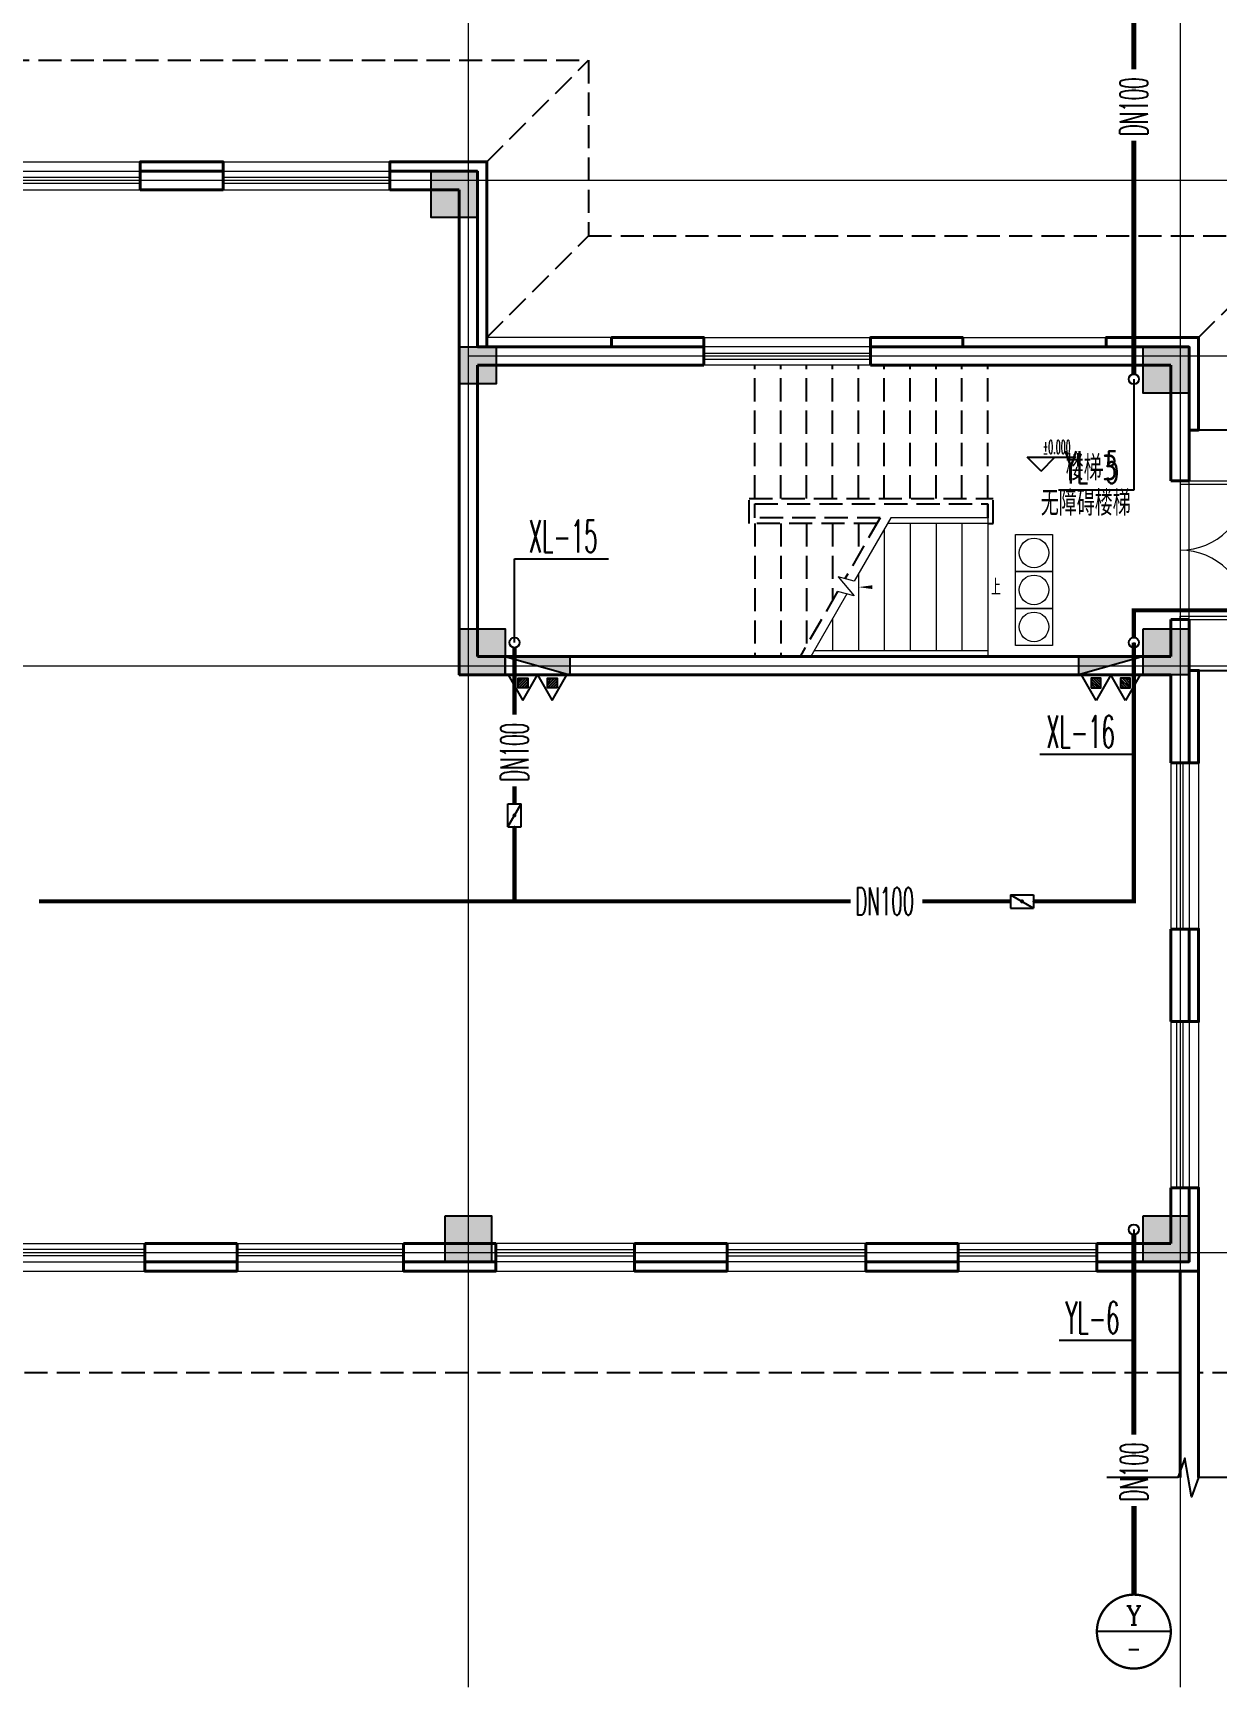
# Model space of a CAD drawing. Extents: x 1031190 to 1725648, y 733081 to 1571294.
# Drawn here: x 1352680 to 1365487, y 1132868 to 1150751 of the extents above; entities that cross this region are included whole.
import ezdxf
from ezdxf.enums import TextEntityAlignment as Align

# ---------------------------------------------------------------- set-up
doc = ezdxf.new("R2010")
doc.units = 0
doc.header["$LTSCALE"] = 1000
doc.header["$MEASUREMENT"] = 0
for name, pattern in [('__DASH', [0.35, 0.25, -0.1]), ('ACAD_ISO10W100', [18.5, 12, -3, 0.5, -3]), ('DASH', [0.35, 0.25, -0.1]), ('DOTE', [2.42, 2, -0.2, 0.02, -0.2])]:
    doc.linetypes.add(name, pattern=pattern)
for name, color, linetype in [('A-DI-S(箭头)', 76, 'Continuous'), ('A-EQPM-MECH', 191, 'Continuous'), ('A-STAR(楼梯)', 51, 'Continuous'), ('DIM_ELEV', 3, 'Continuous'), ('DIM_SYMB', 3, 'Continuous'), ('DIM_不分区消火栓', 3, 'Continuous'), ('DIM_雨水', 3, 'Continuous'), ('EQUIP_消火栓', 7, 'Continuous'), ('EQUIP_灭火器', 7, 'Continuous'), ('PIPE-不分区消火栓', 1, 'X'), ('PIPE-雨水', 4, 'Y'), ('PUB_TEXT', 4, 'Continuous'), ('S-COLU-HATCH', 30, 'Continuous'), ('S-COLU-LINE1', 6, 'Continuous'), ('TEXT_不分区消火栓', 7, 'Continuous'), ('TEXT_雨水', 4, 'Continuous'), ('VALVE_不分区消火栓', 7, 'Continuous'), ('VPIPE-不分区消火栓', 1, 'X'), ('VPIPE-雨水', 4, 'Y'), ('卫生间', 6, 'Continuous')]:
    doc.layers.add(name, color=color, linetype=linetype)
for name, color, linetype, lineweight in [('DOTE', 19, 'DOTE', 9), ('STAIR', 2, 'Continuous', 18), ('WALL', 9, 'Continuous', 40), ('WINDOW', 8, 'Continuous', 15), ('平面-看线', 45, 'Continuous', 15)]:
    doc.layers.add(name, color=color, linetype=linetype, lineweight=lineweight)
doc.styles.add('_TCH_DIM', font='SIMPLEX.shx', dxfattribs={"width": 0.6, "oblique": 10, "bigfont": 'hztxt.shx'})
doc.styles.add('_TWT_CIRCLE', font='COMPLEX', dxfattribs={"width": 1.1, "height": 3.5, "bigfont": 'HZTXT'})
doc.styles.add('_TWT_PIPEDN', font='SIMPLEX.shx', dxfattribs={"width": 0.6, "oblique": 10, "height": 3, "bigfont": 'HZTXT.shx'})
doc.styles.add('_TWT_SERIAL', font='simplex.shx', dxfattribs={"width": 0.6, "oblique": 10, "height": 3.5, "bigfont": 'aadri.shx'})
doc.styles.get("Standard").update_dxf_attribs({"font": 'gbenor.shx', "bigfont": 'gbcbig.shx'})
doc.linetypes.add('X', pattern='A,3,-0.2,["X",Standard,S=0.25,R=0,X=-0.1,Y=-0.115],-0.25', length=3.45)
doc.linetypes.add('Y', pattern='A,2,-0.2,["Y",Standard,S=0.4,R=0,X=-0.1,Y=-0.115],-0.35', length=2.55)

# ---------------------------------------------------------------- blocks, each defined once
blk = doc.blocks.new('rewerwer')
at = {"layer": 'S-COLU-HATCH'}
h = blk.add_hatch(color=8, dxfattribs=at)
h.dxf.hatch_style = 1
h.paths.add_polyline_path([(1356988, 1149256), (1357488, 1149256), (1357488, 1148756), (1356988, 1148756)])
h = blk.add_hatch(color=8, dxfattribs=at)
h.dxf.hatch_style = 1
h.paths.add_polyline_path([(1357288, 1147356), (1357688, 1147356), (1357688, 1146956), (1357288, 1146956)])
h = blk.add_hatch(color=8, dxfattribs=at)
h.dxf.hatch_style = 1
h.paths.add_polyline_path([(1364688, 1147356), (1365188, 1147356), (1365188, 1146856), (1364688, 1146856)])
h = blk.add_hatch(color=8, dxfattribs=at)
h.dxf.hatch_style = 1
h.paths.add_polyline_path([(1357288, 1144306), (1357788, 1144306), (1357788, 1143806), (1357288, 1143806)])
h = blk.add_hatch(color=8, dxfattribs=at)
h.dxf.hatch_style = 1
h.paths.add_polyline_path([(1364688, 1144306), (1365188, 1144306), (1365188, 1143806), (1364688, 1143806)])
h = blk.add_hatch(color=8, dxfattribs=at)
h.dxf.hatch_style = 1
h.paths.add_polyline_path([(1357138, 1137956), (1357638, 1137956), (1357638, 1137456), (1357138, 1137456)])
h = blk.add_hatch(color=8, dxfattribs=at)
h.dxf.hatch_style = 1
h.paths.add_polyline_path([(1364688, 1137956), (1365188, 1137956), (1365188, 1137456), (1364688, 1137456)])
at = {"layer": 'S-COLU-LINE1', "color": 8}
for points in [[(1356988, 1149256), (1357488, 1149256), (1357488, 1148756), (1356988, 1148756)], [(1357288, 1147356), (1357688, 1147356), (1357688, 1146956), (1357288, 1146956)], [(1364688, 1147356), (1365188, 1147356), (1365188, 1146856), (1364688, 1146856)], [(1357288, 1144306), (1357788, 1144306), (1357788, 1143806), (1357288, 1143806)], [(1364688, 1144306), (1365188, 1144306), (1365188, 1143806), (1364688, 1143806)], [(1357138, 1137956), (1357638, 1137956), (1357638, 1137456), (1357138, 1137456)], [(1364688, 1137956), (1365188, 1137956), (1365188, 1137456), (1364688, 1137456)]]:
    blk.add_lwpolyline(points, close=True, dxfattribs=at)
blk = doc.blocks.new('$TwtSys$00000434')
for p, q in [((-0.5, 0.5), (-0.5, -0.5)), ((-0.5, -0.5), (0.5, 0.5)), ((0.5, 0.5), (-0.5, 0.5)), ((0.5, -0.5), (0.5, 0.5)), ((-0.5, -0.5), (0.5, -0.5))]:
    blk.add_line(p, q)
blk.add_solid([(0.5, -0.5), (0.5, 0.5), (-0.5, -0.5)])
blk = doc.blocks.new('$TwtSys$00000546')
h = blk.add_hatch()
h.set_pattern_fill('ANSI31', color=256, scale=200, style=0)
h.set_pattern_definition([(45, (-38543.802, -6670.83), (-17.67767, 17.67767), [])])
h.paths.add_polyline_path([(-65, 174), (65, 174), (65, 44), (-65, 44)])
for points in [[(0, 344), (-198, 0), (198, 0)], [(-65, 174), (65, 174), (65, 44), (-65, 44)]]:
    blk.add_lwpolyline(points, close=True)
blk = doc.blocks.new('$VALVE$00000316')
for p, q in [((-125, 72), (125, -72)), ((-125, 72), (-125, -72)), ((-125, 72), (125, 72)), ((125, 72), (125, -72)), ((-125, -72), (125, -72))]:
    blk.add_line(p, q)
at = {"const_width": 21.1}
blk.add_lwpolyline([(-11, 0, 1), (11, 0, 1)], format="xyb", close=True, dxfattribs=at)
for p in [(-125, 0), (125, 0)]:
    blk.add_point(p)
at = {"color": 7, "flags": 9}
for tag in ['XSIZE', 'YSIZE']:
    blk.add_attdef(tag, (0, 0), '', height=0.5, dxfattribs=at)
blk = doc.blocks.new('$WINLIB2D$00000001')
at = {"color": 0}
for points in [[(-0.5, 0.5), (-0.5, -0.5)], [(-0.5, 0.5), (0.5, 0.5)], [(0.5, -0.5), (0.5, 0.5)], [(0.5, 0.1667), (-0.5, 0.1667)], [(0.5, -0.1667), (-0.5, -0.1667)], [(-0.5, -0.5), (0.5, -0.5)]]:
    blk.add_lwpolyline(points, dxfattribs=at)
blk = doc.blocks.new('$DorLib2D$00000002')
for p, q in [((-0.5, 0), (-0.5, 0.4875)), ((-0.475, 0.4875), (-0.5, 0.4875)), ((-0.475, 0), (-0.475, 0.4875)), ((0.475, 0), (0.475, 0.4875)), ((0.475, 0.4875), (0.5, 0.4875)), ((0.5, 0), (0.5, 0.4875)), ((-0.5, 0), (-0.475, 0)), ((0.5, 0), (0.475, 0))]:
    blk.add_line(p, q)
at = {"lineweight": 13}
for centre, start, end in [((-0.4875, 0), 0, 88.53072), ((0.4875, 0), 91.46928, 180)]:
    blk.add_arc(centre, 0.4875, start, end, dxfattribs=at)

msp = doc.modelspace()

# ---------------------------------------------------------------- hatches: boundary and pattern name
at = {"layer": 'PIPE-不分区消火栓'}
for points in [[(1364587.7, 1144506.1), (1364587.7, 1144528.6), (1364565.2, 1144528.6)], [(1364587.7, 1144506.1), (1364565.2, 1144506.1), (1364565.2, 1144528.6)], [(1364587.7, 1144506.1), (1364587.7, 1144528.6), (1364565.2, 1144528.6)], [(1364587.7, 1144506.1), (1364565.2, 1144506.1), (1364565.2, 1144528.6)], [(1364587.7, 1141356.1), (1364587.7, 1141333.6), (1364610.2, 1141333.6)], [(1364587.7, 1141356.1), (1364610.2, 1141356.1), (1364610.2, 1141333.6)], [(1364587.7, 1141356.1), (1364587.7, 1141333.6), (1364610.2, 1141333.6)], [(1364587.7, 1141356.1), (1364610.2, 1141356.1), (1364610.2, 1141333.6)]]:
    msp.add_hatch(color=256, dxfattribs=at).paths.add_polyline_path(points)

# ---------------------------------------------------------------- linework, layer by layer
at = {"layer": 'A-DI-S(箭头)', "color": 8}
msp.add_lwpolyline([(1366055.4, 1135123.9), (1365288.4, 1135123.9), (1365211.9, 1134913.9), (1365137.9, 1135333.9), (1365063.4, 1135123.9), (1364296.3, 1135123.9)], dxfattribs=at)
msp.add_lwpolyline([(1366055.4, 1135123.9), (1365288.4, 1135123.9), (1365211.9, 1134913.9), (1365137.9, 1135333.9), (1365063.4, 1135123.9), (1364296.3, 1135123.9)], dxfattribs=at)
at = {"layer": 'A-EQPM-MECH', "color": 8}
msp.add_lwpolyline([(1365287.7, 1143856.1), (1366987.7, 1143856.1), (1366987.7, 1146456.1), (1365187.7, 1146456.1)], dxfattribs=at)
msp.add_lwpolyline([(1365287.7, 1143856.1), (1366987.7, 1143856.1), (1366987.7, 1146456.1), (1365187.7, 1146456.1)], dxfattribs=at)
at = {"layer": 'A-STAR(楼梯)', "color": 8, "linetype": '__DASH'}
for p, q in [((1360487.7, 1145716.1), (1360487.7, 1147156.1)), ((1360487.7, 1145716.1), (1360487.7, 1147156.1)), ((1360767.7, 1145716.1), (1360767.7, 1147156.1)), ((1360767.7, 1145716.1), (1360767.7, 1147156.1)), ((1361047.7, 1145716.1), (1361047.7, 1147156.1)), ((1361047.7, 1145716.1), (1361047.7, 1147156.1)), ((1361327.7, 1145716.1), (1361327.7, 1147156.1)), ((1361327.7, 1145716.1), (1361327.7, 1147156.1)), ((1361607.7, 1145716.1), (1361607.7, 1147156.1)), ((1361607.7, 1145716.1), (1361607.7, 1147156.1)), ((1361887.7, 1145716.1), (1361887.7, 1147156.1)), ((1361887.7, 1145716.1), (1361887.7, 1147156.1)), ((1362167.7, 1145716.1), (1362167.7, 1147156.1)), ((1362167.7, 1145716.1), (1362167.7, 1147156.1)), ((1362447.7, 1145716.1), (1362447.7, 1147156.1)), ((1362447.7, 1145716.1), (1362447.7, 1147156.1)), ((1362727.7, 1145716.1), (1362727.7, 1147156.1)), ((1362727.7, 1145716.1), (1362727.7, 1147156.1)), ((1363007.7, 1145716.1), (1363007.7, 1147156.1)), ((1363007.7, 1145716.1), (1363007.7, 1147156.1)), ((1360427.7, 1145446.1), (1360427.7, 1145716.1)), ((1360427.7, 1145716.1), (1363067.7, 1145716.1)), ((1360427.7, 1145446.1), (1360427.7, 1145716.1)), ((1360427.7, 1145716.1), (1363067.7, 1145716.1)), ((1360487.7, 1145656.1), (1363007.7, 1145656.1)), ((1360487.7, 1145506.1), (1360487.7, 1145656.1)), ((1360487.7, 1145656.1), (1363007.7, 1145656.1)), ((1360487.7, 1145656.1), (1363007.7, 1145656.1)), ((1360487.7, 1145506.1), (1360487.7, 1145656.1)), ((1360487.7, 1145656.1), (1363007.7, 1145656.1)), ((1363007.7, 1145656.1), (1363007.7, 1145506.1)), ((1363007.7, 1145506.1), (1363007.7, 1145656.1)), ((1363007.7, 1145656.1), (1363007.7, 1145506.1)), ((1363007.7, 1145506.1), (1363007.7, 1145656.1)), ((1361808.3, 1145446.1), (1360427.7, 1145446.1)), ((1361808.3, 1145446.1), (1360427.7, 1145446.1)), ((1361843, 1145506.1), (1360487.7, 1145506.1)), ((1361843, 1145506.1), (1360487.7, 1145506.1)), ((1361843, 1145506.1), (1360487.7, 1145506.1)), ((1361843, 1145506.1), (1360487.7, 1145506.1)), ((1360487.7, 1145446.1), (1360487.7, 1144006.1)), ((1360487.7, 1145446.1), (1360487.7, 1144006.1)), ((1360767.7, 1145446.1), (1360767.7, 1144006.1)), ((1360767.7, 1145446.1), (1360767.7, 1144006.1)), ((1361047.7, 1145446.1), (1361047.7, 1144128.7)), ((1361047.7, 1145446.1), (1361047.7, 1144128.7)), ((1361327.7, 1145446.1), (1361327.7, 1144613.7)), ((1361327.7, 1145446.1), (1361327.7, 1144613.7)), ((1361843, 1145506.1), (1361462.6, 1144847.3)), ((1361843, 1145506.1), (1361462.6, 1144847.3)), ((1361607.7, 1145446.1), (1361607.7, 1145098.6)), ((1361607.7, 1145446.1), (1361607.7, 1145098.6)), ((1361382.8, 1144709), (1360976.9, 1144006.1)), ((1361382.8, 1144709), (1360976.9, 1144006.1)), ((1360976.9, 1144006.1), (1360487.7, 1144006.1)), ((1360976.9, 1144006.1), (1360487.7, 1144006.1))]:
    msp.add_line(p, q, dxfattribs=at)
msp.add_lwpolyline([(1363007.7, 1145446.1), (1363067.7, 1145446.1), (1363067.7, 1145716.1)], dxfattribs=at)
msp.add_lwpolyline([(1363007.7, 1145446.1), (1363067.7, 1145446.1), (1363067.7, 1145716.1)], dxfattribs=at)
at = {"layer": 'DIM_ELEV', "color": 8}
for p, q in [((1363583.7, 1146012.2), (1363433.7, 1146162.2)), ((1363433.7, 1146162.2), (1363963.8, 1146162.2)), ((1363583.7, 1146012.2), (1363433.7, 1146162.2)), ((1363433.7, 1146162.2), (1363963.8, 1146162.2)), ((1363583.7, 1146012.2), (1363733.7, 1146162.2)), ((1363583.7, 1146012.2), (1363733.7, 1146162.2))]:
    msp.add_line(p, q, dxfattribs=at)
at = {"layer": 'DIM_SYMB', "color": 8}
msp.add_lwpolyline([(1363007.7, 1144756.1, 0, 0, 0), (1361607.7, 1144756.1, 0, 40, 0), (1361757.7, 1144756.1, 0, 0, 0)], format="xyseb", dxfattribs=at)
msp.add_lwpolyline([(1363007.7, 1144756.1, 0, 0, 0), (1361607.7, 1144756.1, 0, 40, 0), (1361757.7, 1144756.1, 0, 0, 0)], format="xyseb", dxfattribs=at)
at = {"layer": 'DIM_不分区消火栓'}
for p, q in [((1357887.7, 1144156.1), (1357887.7, 1145061.9)), ((1357887.7, 1145061.9), (1358904.2, 1145061.9)), ((1357887.7, 1144156.1), (1357887.7, 1145061.9)), ((1357887.7, 1145061.9), (1358904.2, 1145061.9)), ((1364587.7, 1144156.1), (1364587.7, 1142946)), ((1364587.7, 1144156.1), (1364587.7, 1142946)), ((1364587.7, 1142946), (1363571.2, 1142946)), ((1364587.7, 1142946), (1363571.2, 1142946))]:
    msp.add_line(p, q, dxfattribs=at)
at = {"layer": 'DIM_雨水'}
for p, q in [((1364587.7, 1147006.1), (1364587.7, 1145807.2)), ((1364587.7, 1147006.1), (1364587.7, 1145807.2)), ((1364587.7, 1145807.2), (1363771.5, 1145807.2)), ((1364587.7, 1145807.2), (1363771.5, 1145807.2)), ((1364587.7, 1137806.1), (1364587.7, 1136607.2)), ((1364587.7, 1137806.1), (1364587.7, 1136607.2)), ((1364587.7, 1136607.2), (1363778.6, 1136607.2)), ((1364587.7, 1136607.2), (1363778.6, 1136607.2)), ((1364987.7, 1133456.1), (1364187.7, 1133456.1)), ((1364987.7, 1133456.1), (1364187.7, 1133456.1))]:
    msp.add_line(p, q, dxfattribs=at)
at = {"layer": 'DIM_雨水', "const_width": 25}
msp.add_lwpolyline([(1364987.7, 1133456.1, 1), (1364187.7, 1133456.1, 1)], format="xyb", close=True, dxfattribs=at)
msp.add_lwpolyline([(1364987.7, 1133456.1, 1), (1364187.7, 1133456.1, 1)], format="xyb", close=True, dxfattribs=at)
at = {"layer": 'DOTE', "linetype": 'ACAD_ISO10W100', "ltscale": 100}
for p, q in [((1357387.7, 1157556.1), (1357387.7, 1132856.1)), ((1357387.7, 1157556.1), (1357387.7, 1132856.1)), ((1365087.7, 1157556.1), (1365087.7, 1132856.1)), ((1365087.7, 1157556.1), (1365087.7, 1132856.1)), ((1368787.7, 1149156.1), (1327187.7, 1149156.1)), ((1368787.7, 1149156.1), (1327187.7, 1149156.1)), ((1368787.7, 1147256.1), (1357387.7, 1147256.1)), ((1368787.7, 1147256.1), (1357387.7, 1147256.1)), ((1310187.7, 1143906.1), (1368787.7, 1143906.1)), ((1310187.7, 1143906.1), (1368787.7, 1143906.1)), ((1291011.4, 1137556.1), (1368787.7, 1137556.1)), ((1291011.4, 1137556.1), (1368787.7, 1137556.1))]:
    msp.add_line(p, q, dxfattribs=at)
at = {"layer": 'PIPE-不分区消火栓', "const_width": 45}
for points in [[(1364587.7, 1144506.1), (1367160.1, 1144506.1)], [(1364587.7, 1144211.1), (1364587.7, 1144506.1)], [(1364587.7, 1144506.1), (1367160.1, 1144506.1)], [(1364587.7, 1144211.1), (1364587.7, 1144506.1)], [(1364587.7, 1141356.1), (1364587.7, 1144156.1)], [(1364587.7, 1141356.1), (1364587.7, 1144156.1)], [(1357887.7, 1143374.8), (1357887.7, 1144101.1)], [(1357887.7, 1143374.8), (1357887.7, 1144101.1)], [(1364587.7, 1144101.1), (1364587.7, 1144106.1)], [(1364587.7, 1144101.1), (1364587.7, 1144106.1)], [(1357887.7, 1142412), (1357887.7, 1142601.1)], [(1357887.7, 1142412), (1357887.7, 1142601.1)], [(1357887.7, 1141356.1), (1357887.7, 1142162.3)], [(1357887.7, 1141356.1), (1357887.7, 1142162.3)], [(1357887.7, 1141356.1), (1352744.6, 1141356.1)], [(1357887.7, 1141356.1), (1352744.6, 1141356.1)], [(1361524.4, 1141356.1), (1357887.7, 1141356.1)], [(1361524.4, 1141356.1), (1357887.7, 1141356.1)], [(1363253.6, 1141356.1), (1362298.1, 1141356.1)], [(1363253.6, 1141356.1), (1362298.1, 1141356.1)], [(1364587.7, 1141356.1), (1363503.2, 1141356.1)], [(1364587.7, 1141356.1), (1363503.2, 1141356.1)]]:
    msp.add_lwpolyline(points, dxfattribs=at)
at = {"layer": 'PIPE-雨水', "const_width": 55}
for points in [[(1364587.7, 1150359.3), (1364587.7, 1152056.1)], [(1364587.7, 1150359.3), (1364587.7, 1152056.1)], [(1364587.7, 1147056.1), (1364587.7, 1149585.6)], [(1364587.7, 1147056.1), (1364587.7, 1149585.6)], [(1364587.7, 1137751.1), (1364588.7, 1135587.9)], [(1364587.7, 1137751.1), (1364588.7, 1135587.9)], [(1364589.1, 1134814.2), (1364589.5, 1133856.1)], [(1364589.1, 1134814.2), (1364589.5, 1133856.1)]]:
    msp.add_lwpolyline(points, dxfattribs=at)
at = {"layer": 'STAIR', "color": 8}
for p, q in [((1361958.4, 1145506.1), (1361562.6, 1144820.5)), ((1361958.4, 1145506.1), (1361562.6, 1144820.5)), ((1363007.7, 1145446.1), (1361923.8, 1145446.1)), ((1363007.7, 1145446.1), (1361923.8, 1145446.1)), ((1363007.7, 1145506.1), (1361958.4, 1145506.1)), ((1363007.7, 1145506.1), (1361958.4, 1145506.1)), ((1363007.7, 1145506.1), (1361958.4, 1145506.1)), ((1363007.7, 1145506.1), (1361958.4, 1145506.1)), ((1362167.7, 1145446.1), (1362167.7, 1144066.1)), ((1362167.7, 1145446.1), (1362167.7, 1144066.1)), ((1362447.7, 1145446.1), (1362447.7, 1144066.1)), ((1362447.7, 1145446.1), (1362447.7, 1144066.1)), ((1362727.7, 1145446.1), (1362727.7, 1144066.1)), ((1362727.7, 1145446.1), (1362727.7, 1144066.1)), ((1363007.7, 1145446.1), (1363007.7, 1144006.1)), ((1363007.7, 1145446.1), (1363007.7, 1144006.1)), ((1361887.7, 1145383.6), (1361887.7, 1144066.1)), ((1361887.7, 1145383.6), (1361887.7, 1144066.1)), ((1361607.7, 1144898.6), (1361607.7, 1144066.1)), ((1361607.7, 1144898.6), (1361607.7, 1144066.1)), ((1361563.2, 1144660.7), (1361382.8, 1144709)), ((1361563.2, 1144660.7), (1361382.8, 1144709)), ((1361562.6, 1144820.5), (1361390.3, 1144866.7)), ((1361390.3, 1144866.7), (1361563.2, 1144660.7)), ((1361562.6, 1144820.5), (1361390.3, 1144866.7)), ((1361390.3, 1144866.7), (1361563.2, 1144660.7)), ((1361482.8, 1144682.2), (1361092.4, 1144006.1)), ((1361482.8, 1144682.2), (1361092.4, 1144006.1)), ((1361327.7, 1144413.7), (1361327.7, 1144066.1)), ((1361327.7, 1144413.7), (1361327.7, 1144066.1)), ((1363007.7, 1144006.1), (1361092.4, 1144006.1)), ((1363007.7, 1144006.1), (1361092.4, 1144006.1)), ((1363007.7, 1144066.1), (1361127.1, 1144066.1)), ((1363007.7, 1144066.1), (1361127.1, 1144066.1))]:
    msp.add_line(p, q, dxfattribs=at)
msp.add_lwpolyline([(1363007.7, 1145506.1), (1363007.7, 1145446.1)], dxfattribs=at)
msp.add_lwpolyline([(1363007.7, 1145506.1), (1363007.7, 1145446.1)], dxfattribs=at)
for points in [[(1363307.7, 1144926.1), (1363307.7, 1145326.1), (1363707.7, 1145326.1), (1363707.7, 1144926.1)], [(1363307.7, 1144926.1), (1363307.7, 1145326.1), (1363707.7, 1145326.1), (1363707.7, 1144926.1)], [(1363307.7, 1144526.1), (1363307.7, 1144926.1), (1363707.7, 1144926.1), (1363707.7, 1144526.1)], [(1363307.7, 1144526.1), (1363307.7, 1144926.1), (1363707.7, 1144926.1), (1363707.7, 1144526.1)], [(1363307.7, 1144126.1), (1363307.7, 1144526.1), (1363707.7, 1144526.1), (1363707.7, 1144126.1)], [(1363307.7, 1144126.1), (1363307.7, 1144526.1), (1363707.7, 1144526.1), (1363707.7, 1144126.1)]]:
    msp.add_lwpolyline(points, close=True, dxfattribs=at)
for centre in [(1363507.7, 1145126.1), (1363507.7, 1145126.1), (1363507.7, 1144726.1), (1363507.7, 1144726.1), (1363507.7, 1144326.1), (1363507.7, 1144326.1)]:
    msp.add_circle(centre, 160, dxfattribs=at)
at = {"layer": 'VPIPE-不分区消火栓'}
for centre in [(1357887.7, 1144156.1), (1357887.7, 1144156.1), (1364587.7, 1144156.1), (1364587.7, 1144156.1)]:
    msp.add_circle(centre, 55, dxfattribs=at)
at = {"layer": 'VPIPE-雨水'}
for centre in [(1364587.7, 1147006.1), (1364587.7, 1147006.1), (1364587.7, 1137806.1), (1364587.7, 1137806.1)]:
    msp.add_circle(centre, 55, dxfattribs=at)
at = {"layer": 'WALL', "color": 8}
for p, q in [((1354737.7, 1149256.1), (1353837.7, 1149256.1)), ((1353837.7, 1149256.1), (1353837.7, 1149056.1)), ((1354737.7, 1149256.1), (1353837.7, 1149256.1)), ((1353837.7, 1149256.1), (1353837.7, 1149056.1)), ((1354737.7, 1149056.1), (1354737.7, 1149256.1)), ((1354737.7, 1149056.1), (1354737.7, 1149256.1)), ((1357487.7, 1149256.1), (1356537.7, 1149256.1)), ((1356537.7, 1149256.1), (1356537.7, 1149056.1)), ((1357487.7, 1149256.1), (1356537.7, 1149256.1)), ((1356537.7, 1149256.1), (1356537.7, 1149056.1)), ((1357487.7, 1149256.1), (1357487.7, 1147356.1)), ((1357487.7, 1149256.1), (1357487.7, 1147356.1)), ((1353837.7, 1149056.1), (1354737.7, 1149056.1)), ((1353837.7, 1149056.1), (1354737.7, 1149056.1)), ((1356537.7, 1149056.1), (1357287.7, 1149056.1)), ((1356537.7, 1149056.1), (1357287.7, 1149056.1)), ((1357287.7, 1149056.1), (1357287.7, 1147256.1)), ((1357287.7, 1149056.1), (1357287.7, 1147256.1)), ((1357287.7, 1147256.1), (1357287.7, 1143806.1)), ((1357287.7, 1147256.1), (1357287.7, 1143806.1)), ((1359937.7, 1147356.1), (1357487.7, 1147356.1)), ((1359937.7, 1147356.1), (1357487.7, 1147356.1)), ((1359937.7, 1147156.1), (1359937.7, 1147356.1)), ((1359937.7, 1147156.1), (1359937.7, 1147356.1)), ((1365187.7, 1147356.1), (1361737.7, 1147356.1)), ((1361737.7, 1147356.1), (1361737.7, 1147156.1)), ((1365187.7, 1147356.1), (1361737.7, 1147356.1)), ((1361737.7, 1147356.1), (1361737.7, 1147156.1)), ((1365187.7, 1145906.1), (1365187.7, 1147356.1)), ((1365187.7, 1145906.1), (1365187.7, 1147356.1)), ((1357487.7, 1147156.1), (1359937.7, 1147156.1)), ((1357487.7, 1147156.1), (1357487.7, 1144006.1)), ((1357487.7, 1147156.1), (1359937.7, 1147156.1)), ((1357487.7, 1147156.1), (1357487.7, 1144006.1)), ((1361737.7, 1147156.1), (1364987.7, 1147156.1)), ((1361737.7, 1147156.1), (1364987.7, 1147156.1)), ((1364987.7, 1147156.1), (1364987.7, 1145906.1)), ((1364987.7, 1147156.1), (1364987.7, 1145906.1)), ((1364987.7, 1145906.1), (1365187.7, 1145906.1)), ((1364987.7, 1145906.1), (1365187.7, 1145906.1)), ((1365187.7, 1144406.1), (1364987.7, 1144406.1)), ((1364987.7, 1144406.1), (1364987.7, 1144006.1)), ((1365187.7, 1144406.1), (1364987.7, 1144406.1)), ((1364987.7, 1144406.1), (1364987.7, 1144006.1)), ((1365187.7, 1143906.1), (1365187.7, 1144406.1)), ((1365187.7, 1143906.1), (1365187.7, 1144406.1)), ((1357487.7, 1144006.1), (1364987.7, 1144006.1)), ((1357487.7, 1144006.1), (1364987.7, 1144006.1)), ((1357287.7, 1143806.1), (1364987.7, 1143806.1)), ((1357287.7, 1143806.1), (1364987.7, 1143806.1)), ((1364987.7, 1143806.1), (1364987.7, 1142856.1)), ((1364987.7, 1143806.1), (1364987.7, 1142856.1)), ((1365187.7, 1142856.1), (1365187.7, 1143906.1)), ((1365187.7, 1142856.1), (1365187.7, 1143906.1)), ((1364987.7, 1142856.1), (1365187.7, 1142856.1)), ((1364987.7, 1142856.1), (1365187.7, 1142856.1)), ((1365187.7, 1141056.1), (1364987.7, 1141056.1)), ((1364987.7, 1141056.1), (1364987.7, 1140056.1)), ((1365187.7, 1141056.1), (1364987.7, 1141056.1)), ((1364987.7, 1141056.1), (1364987.7, 1140056.1)), ((1365187.7, 1140056.1), (1365187.7, 1141056.1)), ((1365187.7, 1140056.1), (1365187.7, 1141056.1)), ((1364987.7, 1140056.1), (1365187.7, 1140056.1)), ((1364987.7, 1140056.1), (1365187.7, 1140056.1)), ((1365187.7, 1138256.1), (1364987.7, 1138256.1)), ((1364987.7, 1138256.1), (1364987.7, 1137656.1)), ((1365187.7, 1138256.1), (1364987.7, 1138256.1)), ((1364987.7, 1138256.1), (1364987.7, 1137656.1)), ((1365187.7, 1137456.1), (1365187.7, 1138256.1)), ((1365187.7, 1137456.1), (1365187.7, 1138256.1)), ((1354887.7, 1137656.1), (1353887.7, 1137656.1)), ((1353887.7, 1137656.1), (1353887.7, 1137456.1)), ((1354887.7, 1137656.1), (1353887.7, 1137656.1)), ((1353887.7, 1137656.1), (1353887.7, 1137456.1)), ((1354887.7, 1137456.1), (1354887.7, 1137656.1)), ((1354887.7, 1137456.1), (1354887.7, 1137656.1)), ((1357687.7, 1137656.1), (1356687.7, 1137656.1)), ((1356687.7, 1137656.1), (1356687.7, 1137456.1)), ((1357687.7, 1137656.1), (1356687.7, 1137656.1)), ((1356687.7, 1137656.1), (1356687.7, 1137456.1)), ((1357687.7, 1137456.1), (1357687.7, 1137656.1)), ((1357687.7, 1137456.1), (1357687.7, 1137656.1)), ((1360187.7, 1137656.1), (1359187.7, 1137656.1)), ((1359187.7, 1137656.1), (1359187.7, 1137456.1)), ((1360187.7, 1137656.1), (1359187.7, 1137656.1)), ((1359187.7, 1137656.1), (1359187.7, 1137456.1)), ((1360187.7, 1137456.1), (1360187.7, 1137656.1)), ((1360187.7, 1137456.1), (1360187.7, 1137656.1)), ((1362687.7, 1137656.1), (1361687.7, 1137656.1)), ((1361687.7, 1137656.1), (1361687.7, 1137456.1)), ((1362687.7, 1137656.1), (1361687.7, 1137656.1)), ((1361687.7, 1137656.1), (1361687.7, 1137456.1)), ((1362687.7, 1137456.1), (1362687.7, 1137656.1)), ((1362687.7, 1137456.1), (1362687.7, 1137656.1)), ((1364987.7, 1137656.1), (1364187.7, 1137656.1)), ((1364187.7, 1137656.1), (1364187.7, 1137456.1)), ((1364987.7, 1137656.1), (1364187.7, 1137656.1)), ((1364187.7, 1137656.1), (1364187.7, 1137456.1)), ((1353887.7, 1137456.1), (1354887.7, 1137456.1)), ((1353887.7, 1137456.1), (1354887.7, 1137456.1)), ((1356687.7, 1137456.1), (1357687.7, 1137456.1)), ((1356687.7, 1137456.1), (1357687.7, 1137456.1)), ((1359187.7, 1137456.1), (1360187.7, 1137456.1)), ((1359187.7, 1137456.1), (1360187.7, 1137456.1)), ((1361687.7, 1137456.1), (1362687.7, 1137456.1)), ((1361687.7, 1137456.1), (1362687.7, 1137456.1)), ((1364187.7, 1137456.1), (1365187.7, 1137456.1)), ((1364187.7, 1137456.1), (1365187.7, 1137456.1))]:
    msp.add_line(p, q, dxfattribs=at)
for points in [[(1354737.7, 1149256.1), (1354737.7, 1149356.1), (1353837.7, 1149356.1), (1353837.7, 1149256.1)], [(1354737.7, 1149256.1), (1354737.7, 1149356.1), (1353837.7, 1149356.1), (1353837.7, 1149256.1)], [(1357587.7, 1147356.1), (1357587.7, 1149356.1), (1356537.7, 1149356.1), (1356537.7, 1149256.1)], [(1357587.7, 1147356.1), (1357587.7, 1149356.1), (1356537.7, 1149356.1), (1356537.7, 1149256.1)], [(1359937.7, 1147356.1), (1359937.7, 1147456.1), (1358937.7, 1147456.1), (1358937.7, 1147356.1)], [(1359937.7, 1147356.1), (1359937.7, 1147456.1), (1358937.7, 1147456.1), (1358937.7, 1147356.1)], [(1362737.7, 1147356.1), (1362737.7, 1147456.1), (1361737.7, 1147456.1), (1361737.7, 1147356.1)], [(1362737.7, 1147356.1), (1362737.7, 1147456.1), (1361737.7, 1147456.1), (1361737.7, 1147356.1)], [(1364287.7, 1147356.1), (1364287.7, 1147456.1), (1365287.7, 1147456.1), (1365287.7, 1146456.1), (1365187.7, 1146456.1)], [(1364287.7, 1147356.1), (1364287.7, 1147456.1), (1365287.7, 1147456.1), (1365287.7, 1146456.1), (1365187.7, 1146456.1)], [(1365187.7, 1143856.1), (1365287.7, 1143856.1), (1365287.7, 1142856.1), (1365187.7, 1142856.1)], [(1365187.7, 1143856.1), (1365287.7, 1143856.1), (1365287.7, 1142856.1), (1365187.7, 1142856.1)], [(1365187.7, 1141056.1), (1365287.7, 1141056.1), (1365287.7, 1140056.1), (1365187.7, 1140056.1)], [(1365187.7, 1141056.1), (1365287.7, 1141056.1), (1365287.7, 1140056.1), (1365187.7, 1140056.1)], [(1365187.7, 1138256.1), (1365287.7, 1138256.1), (1365287.7, 1137356.1), (1364187.7, 1137356.1), (1364187.7, 1137456.1)], [(1365187.7, 1138256.1), (1365287.7, 1138256.1), (1365287.7, 1137356.1), (1364187.7, 1137356.1), (1364187.7, 1137456.1)], [(1354887.7, 1137456.1), (1354887.7, 1137356.1), (1353887.7, 1137356.1), (1353887.7, 1137456.1)], [(1354887.7, 1137456.1), (1354887.7, 1137356.1), (1353887.7, 1137356.1), (1353887.7, 1137456.1)], [(1357687.7, 1137456.1), (1357687.7, 1137356.1), (1356687.7, 1137356.1), (1356687.7, 1137456.1)], [(1357687.7, 1137456.1), (1357687.7, 1137356.1), (1356687.7, 1137356.1), (1356687.7, 1137456.1)], [(1360187.7, 1137456.1), (1360187.7, 1137356.1), (1359187.7, 1137356.1), (1359187.7, 1137456.1)], [(1360187.7, 1137456.1), (1360187.7, 1137356.1), (1359187.7, 1137356.1), (1359187.7, 1137456.1)], [(1362687.7, 1137456.1), (1362687.7, 1137356.1), (1361687.7, 1137356.1), (1361687.7, 1137456.1)], [(1362687.7, 1137456.1), (1362687.7, 1137356.1), (1361687.7, 1137356.1), (1361687.7, 1137456.1)], [(1365087.7, 1137356.1), (1365087.7, 1135123.9)], [(1365087.7, 1137356.1), (1365087.7, 1135123.9)], [(1365287.7, 1137356.1), (1365287.7, 1135123.9)], [(1365287.7, 1137356.1), (1365287.7, 1135123.9)]]:
    msp.add_lwpolyline(points, dxfattribs=at)
at = {"layer": 'WINDOW'}
msp.add_line((1365187.7, 1144406.1), (1365187.7, 1145906.1), dxfattribs=at)
msp.add_line((1365187.7, 1144406.1), (1365187.7, 1145906.1), dxfattribs=at)
at = {"layer": '卫生间', "color": 8, "linetype": 'DASH'}
for points in [[(1347837.7, 1150456.1), (1358687.7, 1150456.1), (1358687.7, 1148556.1), (1366387.7, 1148556.1), (1366387.7, 1146506.1)], [(1347837.7, 1150456.1), (1358687.7, 1150456.1), (1358687.7, 1148556.1), (1366387.7, 1148556.1), (1366387.7, 1146506.1)], [(1357587.7, 1149356.1), (1358687.7, 1150456.1)], [(1357587.7, 1149356.1), (1358687.7, 1150456.1)], [(1357587.7, 1147456.1), (1358687.7, 1148556.1)], [(1357587.7, 1147456.1), (1358687.7, 1148556.1)], [(1365287.7, 1147456.1), (1366387.7, 1148556.1)], [(1365287.7, 1147456.1), (1366387.7, 1148556.1)], [(1366387.7, 1143856.1), (1366387.7, 1136256.1), (1365287.7, 1136256.1)], [(1366387.7, 1143856.1), (1366387.7, 1136256.1), (1365287.7, 1136256.1)], [(1365087.7, 1136256.1), (1315937.3, 1136256.1)], [(1365087.7, 1136256.1), (1315937.3, 1136256.1)]]:
    msp.add_lwpolyline(points, dxfattribs=at)
at = {"layer": '平面-看线', "color": 8}
for points in [[(1352037.7, 1149356.1), (1353837.7, 1149356.1)], [(1352037.7, 1149356.1), (1353837.7, 1149356.1)], [(1354737.7, 1149356.1), (1356537.7, 1149356.1)], [(1354737.7, 1149356.1), (1356537.7, 1149356.1)], [(1358937.7, 1147456.1), (1357587.7, 1147456.1)], [(1358937.7, 1147456.1), (1357587.7, 1147456.1)], [(1359937.7, 1147456.1), (1361737.7, 1147456.1)], [(1359937.7, 1147456.1), (1361737.7, 1147456.1)], [(1362737.7, 1147456.1), (1364287.7, 1147456.1)], [(1362737.7, 1147456.1), (1364287.7, 1147456.1)], [(1365287.7, 1142856.1), (1365287.7, 1141056.1)], [(1365287.7, 1142856.1), (1365287.7, 1141056.1)], [(1365287.7, 1140056.1), (1365287.7, 1138256.1)], [(1365287.7, 1140056.1), (1365287.7, 1138256.1)], [(1352087.7, 1137356.1), (1353887.7, 1137356.1)], [(1352087.7, 1137356.1), (1353887.7, 1137356.1)], [(1354887.7, 1137356.1), (1356687.7, 1137356.1)], [(1354887.7, 1137356.1), (1356687.7, 1137356.1)], [(1357687.7, 1137356.1), (1359187.7, 1137356.1)], [(1357687.7, 1137356.1), (1359187.7, 1137356.1)], [(1360187.7, 1137356.1), (1361687.7, 1137356.1)], [(1360187.7, 1137356.1), (1361687.7, 1137356.1)], [(1362687.7, 1137356.1), (1364187.7, 1137356.1)], [(1362687.7, 1137356.1), (1364187.7, 1137356.1)]]:
    msp.add_lwpolyline(points, dxfattribs=at)

# ---------------------------------------------------------------- block references
at = {"layer": 'EQUIP_消火栓', "xscale": -700, "zscale": 700}
for p, yscale, rotation in [((1358137.7, 1143906.1), 200, 180), ((1358137.7, 1143906.1), 200, 180), ((1364337.7, 1143906.1), -200, 359.9999999996917), ((1364337.7, 1143906.1), -200, 359.9999999996917)]:
    msp.add_blockref('$TwtSys$00000434', p, dxfattribs=dict(at, yscale=yscale, rotation=rotation))
at = {"layer": 'EQUIP_灭火器', "xscale": 0.8, "yscale": 0.8, "zscale": 0.8, "rotation": 180.0000000022411}
for p in [(1357979, 1143806.1), (1357979, 1143806.1), (1358296.4, 1143806.1), (1358296.4, 1143806.1)]:
    msp.add_blockref('$TwtSys$00000546', p, dxfattribs=at)
at = {"layer": 'EQUIP_灭火器', "xscale": 0.8, "yscale": -0.8, "zscale": 0.8}
for p in [(1364179, 1143806.1), (1364179, 1143806.1), (1364496.4, 1143806.1), (1364496.4, 1143806.1)]:
    msp.add_blockref('$TwtSys$00000546', p, dxfattribs=at)
at = {"layer": 'S-COLU-LINE1', "color": 8}
msp.add_blockref('rewerwer', (0, 0), dxfattribs=at)
msp.add_blockref('rewerwer', (0, 0), dxfattribs=at)
at = {"layer": 'VALVE_不分区消火栓', "rotation": 90.00000000078607}
msp.add_blockref('$VALVE$00000316', (1357887.7, 1142287.1), dxfattribs=at)
msp.add_blockref('$VALVE$00000316', (1357887.7, 1142287.1), dxfattribs=at)
at = {"layer": 'VALVE_不分区消火栓', "xscale": -1, "yscale": -1, "rotation": 180}
msp.add_blockref('$VALVE$00000316', (1363378.4, 1141356.1), dxfattribs=at)
msp.add_blockref('$VALVE$00000316', (1363378.4, 1141356.1), dxfattribs=at)
at = {"layer": 'WINDOW', "xscale": 1800, "yscale": -200, "zscale": 1800}
for p in [(1352937.7, 1149156.1), (1352937.7, 1149156.1), (1355637.7, 1149156.1), (1355637.7, 1149156.1)]:
    msp.add_blockref('$WINLIB2D$00000001', p, dxfattribs=at)
at = {"layer": 'WINDOW'}
for name, p, xscale, yscale, zscale, rotation in [('$WINLIB2D$00000001', (1360837.7, 1147256.1), -1800, -200, -1800, 359.9999999999948), ('$WINLIB2D$00000001', (1360837.7, 1147256.1), -1800, -200, -1800, 359.9999999999948), ('$DorLib2D$00000002', (1365087.7, 1145156.1), -1500, -1500, -1500, 89.99999999993629), ('$DorLib2D$00000002', (1365087.7, 1145156.1), -1500, -1500, -1500, 89.99999999993629), ('$WINLIB2D$00000001', (1365087.7, 1141956.1), -1800, -200, -1800, 89.99999999993702), ('$WINLIB2D$00000001', (1365087.7, 1141956.1), -1800, -200, -1800, 89.99999999993702), ('$WINLIB2D$00000001', (1365087.7, 1139156.1), -1800, -200, -1800, 89.99999999993702), ('$WINLIB2D$00000001', (1365087.7, 1139156.1), -1800, -200, -1800, 89.99999999993702), ('$WINLIB2D$00000001', (1352987.7, 1137556.1), -1800, -200, -1800, 180), ('$WINLIB2D$00000001', (1352987.7, 1137556.1), -1800, -200, -1800, 180), ('$WINLIB2D$00000001', (1355787.7, 1137556.1), -1800, -200, -1800, 180), ('$WINLIB2D$00000001', (1355787.7, 1137556.1), -1800, -200, -1800, 180), ('$WINLIB2D$00000001', (1358437.7, 1137556.1), 1500, -200, 1500, 179.9999999999931), ('$WINLIB2D$00000001', (1358437.7, 1137556.1), 1500, -200, 1500, 179.9999999999931), ('$WINLIB2D$00000001', (1360937.7, 1137556.1), 1500, -200, 1500, 179.9999999999931), ('$WINLIB2D$00000001', (1360937.7, 1137556.1), 1500, -200, 1500, 179.9999999999931), ('$WINLIB2D$00000001', (1363437.7, 1137556.1), 1500, -200, 1500, 179.9999999999931), ('$WINLIB2D$00000001', (1363437.7, 1137556.1), 1500, -200, 1500, 179.9999999999931)]:
    msp.add_blockref(name, p, dxfattribs=dict(at, xscale=xscale, yscale=yscale, zscale=zscale, rotation=rotation))

# ---------------------------------------------------------------- texts
at = {"layer": 'DIM_ELEV', "color": 8, "style": '_TCH_DIM', "width": 0.423529}
msp.add_text('%%P0.000', height=148.75, dxfattribs=at).set_placement((1363601.8, 1146197.2))
msp.add_text('%%P0.000', height=148.75, dxfattribs=at).set_placement((1363601.8, 1146197.2))
at = {"layer": 'DIM_SYMB', "color": 8, "style": '_TCH_DIM', "width": 0.6}
msp.add_text('上', height=175, dxfattribs=at).set_placement((1363042.7, 1144668.6))
msp.add_text('上', height=175, dxfattribs=at).set_placement((1363042.7, 1144668.6))
at = {"layer": 'DIM_不分区消火栓', "color": 7, "style": '_TWT_SERIAL', "width": 0.48}
for s, p in [('XL-15', (1358044.5, 1145131.9)), ('XL-15', (1358044.5, 1145131.9)), ('XL-16', (1363641.2, 1143016)), ('XL-16', (1363641.2, 1143016))]:
    msp.add_text(s, height=350, dxfattribs=at).set_placement(p)
at = {"layer": 'DIM_雨水', "color": 7, "style": '_TWT_SERIAL', "width": 0.48}
for s, p in [('YL-5', (1363841.5, 1145877.2)), ('YL-5', (1363841.5, 1145877.2)), ('YL-6', (1363848.6, 1136677.2)), ('YL-6', (1363848.6, 1136677.2))]:
    msp.add_text(s, height=350, dxfattribs=at).set_placement(p)
at = {"layer": 'DIM_雨水', "color": 7, "style": '_TWT_CIRCLE'}
for s, height, width, p, p2 in [('Y', 203.9, 0.926316, (1364502.3, 1133530.9), (1364673.1, 1133530.9)), ('Y', 203.9, 0.926316, (1364502.3, 1133530.9), (1364673.1, 1133530.9)), ('-', 207, 0.855556, (1364511.8, 1133174.9), (1364663.6, 1133174.9)), ('-', 207, 0.855556, (1364511.8, 1133174.9), (1364663.6, 1133174.9))]:
    msp.add_text(s, height=height, dxfattribs=dict(at, width=width)).set_placement(p, p2, align=Align.FIT)
at = {"layer": 'PUB_TEXT', "color": 8}
for s, height, p in [('楼梯', 270.07, (1363851.5, 1145910.6)), ('楼梯', 270.07, (1363851.5, 1145910.6)), ('3', 280, (1364244.7, 1145910.6)), ('3', 280, (1364244.7, 1145910.6)), ('无障碍楼梯', 270.07, (1363581.6, 1145529.5)), ('无障碍楼梯', 270.07, (1363581.6, 1145529.5))]:
    msp.add_text(s, height=height, dxfattribs=at).set_placement(p)
at = {"layer": 'TEXT_不分区消火栓', "style": '_TWT_PIPEDN', "width": 0.48}
msp.add_text('DN100', height=300, rotation=90, dxfattribs=at).set_placement((1358037.7, 1142651.1))
msp.add_text('DN100', height=300, rotation=90, dxfattribs=at).set_placement((1358037.7, 1142651.1))
msp.add_text('DN100', height=300, dxfattribs=at).set_placement((1361574.4, 1141206.1))
msp.add_text('DN100', height=300, dxfattribs=at).set_placement((1361574.4, 1141206.1))
at = {"layer": 'TEXT_雨水', "color": 0, "style": '_TWT_PIPEDN', "width": 0.48}
for rotation, p in [(90, (1364737.7, 1149635.6)), (90, (1364737.7, 1149635.6)), (90.02651, (1364739.1, 1134864.3)), (90.02651, (1364739.1, 1134864.3))]:
    msp.add_text('DN100', height=300, rotation=rotation, dxfattribs=at).set_placement(p)

doc.saveas('drawing.dxf')
